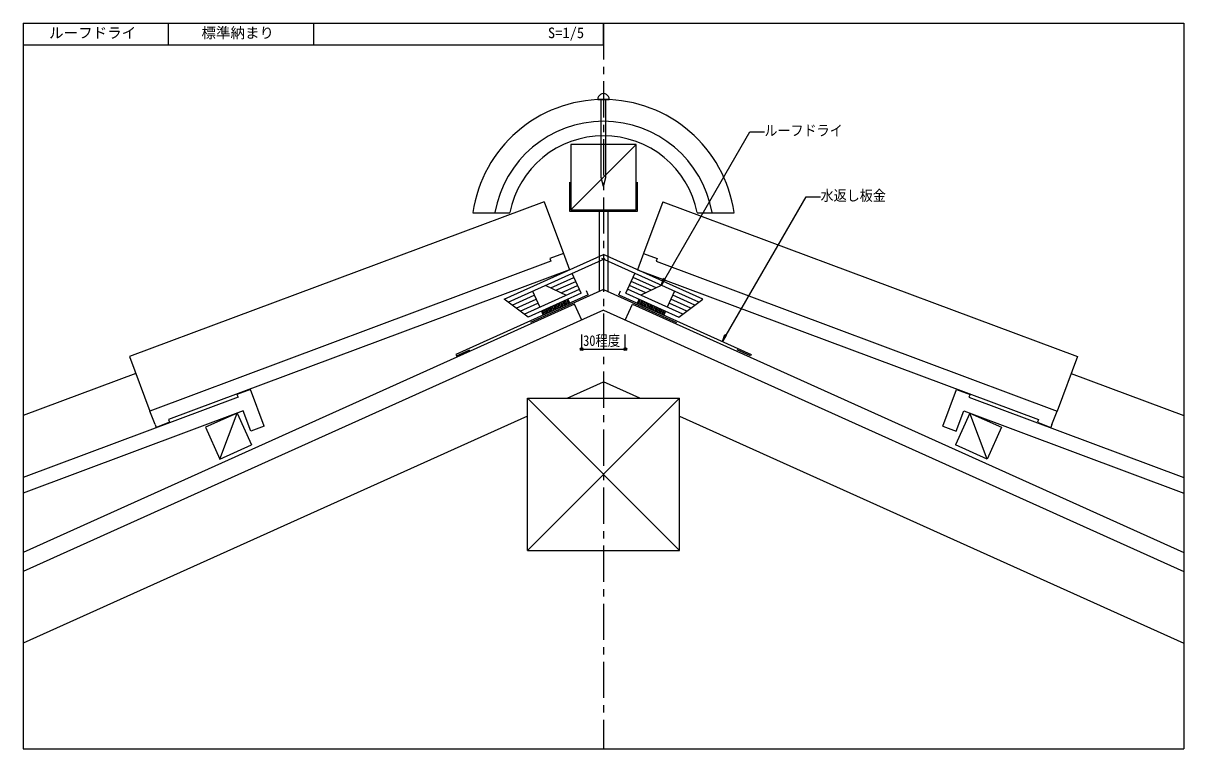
# Model space of a CAD drawing. Units: millimetres, scale not verified. Extents: x -21000 to -5000, y 4850 to 14850.
import ezdxf
from ezdxf.enums import TextEntityAlignment as Align

# ---------------------------------------------------------------- set-up
doc = ezdxf.new("R2010")
doc.units = ezdxf.units.MM
doc.header["$LTSCALE"] = 100
doc.linetypes.add('CHAIN1', pattern=[8, 5, -1, 1, -1])
doc.linetypes.add('DASHED1', pattern=[1.8, 1.2, -0.6])
for name, color, linetype in [('0-0', 4, 'CHAIN1'), ('0-1', 4, 'Continuous'), ('0-3', 2, 'Continuous'), ('0-4', 3, 'Continuous'), ('0-5', 4, 'DASHED1'), ('1-5', 7, 'Continuous'), ('1-A', 5, 'Continuous')]:
    doc.layers.add(name, color=color, linetype=linetype)
doc.styles.add('ＭＳ ゴシック', font='')
doc.styles.get('ＭＳ ゴシック').set_extended_font_data('MS Gothic')

msp = doc.modelspace()

# ---------------------------------------------------------------- hatches: boundary and pattern name
at = {"layer": '1-A'}
for points in [[(-13280, 10358.8, 1), (-13320, 10358.8, 1)], [(-12680, 10358.8, 1), (-12720, 10358.8, 1)]]:
    msp.add_hatch(color=256, dxfattribs=at).paths.add_polyline_path(points)

# ---------------------------------------------------------------- linework, layer by layer
at = {"layer": '0-0'}
msp.add_line((-13000, 14850), (-13000, 4850), dxfattribs=at)
at = {"layer": '0-1'}
for p, q in [((-13450, 12279.6), (-12550, 13179.6)), ((-13818.1, 12388.5), (-19532.6, 10254.6)), ((-13818.1, 12388.5), (-13552.2, 11676.5)), ((-12181.9, 12388.5), (-12447.8, 11676.5)), ((-12181.9, 12388.5), (-6467.4, 10254.6)), ((-13398.5, 10977.7), (-21000, 7557)), ((-13000, 10893.8), (-21000, 7293.8)), ((-13300, 10758.8), (-13398.5, 10977.7)), ((-13000, 10893.8), (-5000, 7293.8)), ((-12700, 10758.8), (-12601.5, 10977.7)), ((-12601.5, 10977.7), (-5000, 7557)), ((-19532.6, 10254.6), (-19252.8, 9505.2)), ((-6467.4, 10254.6), (-6747.2, 9505.2)), ((-19446.1, 10022.9), (-21000, 9442.7)), ((-6553.9, 10022.9), (-5000, 9442.7)), ((-13500, 9681.9), (-13000, 9906.9)), ((-12500, 9681.9), (-13000, 9906.9)), ((-11950, 7581.9), (-14050, 9681.9)), ((-18048.4, 9477.4), (-17851.4, 9039.7)), ((-7951.6, 9477.4), (-8148.6, 9039.7)), ((-14050, 9434.4), (-21000, 6306.9)), ((-11950, 9434.4), (-5000, 6306.9)), ((-18289.1, 8842.7), (-17851.4, 9039.7)), ((-7710.9, 8842.7), (-8148.6, 9039.7)), ((-14050, 7581.9), (-11950, 7581.9))]:
    msp.add_line(p, q, dxfattribs=at)
for points in [[(-13450, 12279.6), (-12550, 12279.6), (-12550, 13179.6), (-13450, 13179.6)], [(-18048.4, 9477.4), (-18486.1, 9280.4), (-18289.1, 8842.7)], [(-7951.6, 9477.4), (-7513.9, 9280.4), (-7710.9, 8842.7)]]:
    msp.add_lwpolyline(points, close=True, dxfattribs=at)
for points in [[(-14050, 7581.9), (-14050, 9681.9), (-11950, 9681.9)], [(-11950, 7581.9), (-11950, 9681.9), (-14050, 7581.9)]]:
    msp.add_lwpolyline(points, dxfattribs=at)
at = {"layer": '0-3', "color": 4}
for p, q in [((-14800, 12238.9), (-14496.3, 12238.9)), ((-11503.7, 12238.9), (-11200, 12238.9))]:
    msp.add_line(p, q, dxfattribs=at)
at = {"layer": '0-3'}
for p, q in [((-14496.3, 12238.9), (-14292.9, 12238.9)), ((-11707.1, 12238.9), (-11503.7, 12238.9)), ((-13725.6, 11569.1), (-19252.8, 9505.2)), ((-13552.2, 11676.5), (-13739.6, 11606.5)), ((-13739.6, 11606.5), (-13725.6, 11569.1)), ((-13552.2, 11676.5), (-13538.2, 11639)), ((-13538.2, 11639), (-13468.2, 11451.7)), ((-12461.8, 11639), (-12531.8, 11451.7)), ((-12447.8, 11676.5), (-12461.8, 11639)), ((-12447.8, 11676.5), (-12260.4, 11606.5)), ((-12260.4, 11606.5), (-12274.4, 11569.1)), ((-12274.4, 11569.1), (-6747.2, 9505.2)), ((-13468.2, 11451.7), (-18995.5, 9387.8)), ((-12531.8, 11451.7), (-7004.5, 9387.8)), ((-17676.5, 9296), (-17865.4, 9801.9)), ((-8323.5, 9296), (-8134.6, 9801.9)), ((-18036.8, 9695.2), (-21000, 8588.7)), ((-7963.2, 9695.2), (-5000, 8588.7)), ((-17968.9, 9507.1), (-21000, 8375.2)), ((-19182.8, 9317.8), (-19252.8, 9505.2)), ((-8031.1, 9507.1), (-5000, 8375.2)), ((-6817.2, 9317.8), (-6747.2, 9505.2)), ((-19182.8, 9317.8), (-19168.8, 9280.3)), ((-18981.5, 9350.3), (-19168.8, 9280.3)), ((-18995.5, 9387.8), (-18981.5, 9350.3)), ((-7004.5, 9387.8), (-7018.5, 9350.3)), ((-7018.5, 9350.3), (-6831.2, 9280.3)), ((-6817.2, 9317.8), (-6831.2, 9280.3))]:
    msp.add_line(p, q, dxfattribs=at)
for points in [[(-17865.4, 9801.9), (-18053.2, 9731.8), (-18036.8, 9695.2)], [(-8134.6, 9801.9), (-7946.8, 9731.8), (-7963.2, 9695.2)], [(-17676.5, 9296), (-17863.9, 9226), (-17968.9, 9507.1)], [(-8323.5, 9296), (-8136.1, 9226), (-8031.1, 9507.1)]]:
    msp.add_lwpolyline(points, dxfattribs=at)
at = {"layer": '0-3', "color": 4}
msp.add_arc((-13000, 11980.5), 1818.5, 8.17123, 171.82877, dxfattribs=at)
at = {"layer": '0-3'}
for radius, start, end in [(1518.5, 9.80019, 170.19981), (1318.5, 11.30506, 168.69494)]:
    msp.add_arc((-13000, 11980.5), radius, start, end, dxfattribs=at)
at = {"layer": '0-4'}
for p, q in [((-21000, 14850), (-13000, 14850)), ((-21000, 14850), (-13000, 14850)), ((-21000, 14850), (-13000, 14850)), ((-19000, 14850), (-19000, 14550)), ((-17000, 14850), (-17000, 14550)), ((-13000, 14550), (-13000, 14850)), ((-21000, 14550), (-13000, 14550)), ((-13080, 13798.9), (-12920, 13798.9)), ((-13470, 12659.6), (-13470, 12259.6)), ((-13000, 11178.9), (-14004.9, 10726.7)), ((-13209.9, 11106.4), (-13234.5, 11161.2)), ((-13000, 11178.9), (-11995.1, 10726.7)), ((-12790.1, 11106.4), (-12765.5, 11161.2)), ((-21000, 4850), (-13000, 4850)), ((-21000, 4850), (-13000, 4850)), ((-21000, 4850), (-13000, 4850)), ((-21000, 4850), (-13000, 4850))]:
    msp.add_line(p, q, dxfattribs=at)
at = {"layer": '0-4', "color": 4}
for p, q in [((-13060, 12259.6), (-13060, 11151.9)), ((-12940, 12259.6), (-12940, 11151.9))]:
    msp.add_line(p, q, dxfattribs=at)
at = {"layer": '0-4'}
for points in [[(-21000, 14850), (-21000, 4850), (-5000, 4850)], [(-21000, 14850), (-5000, 14850), (-5000, 4850)], [(-13000, 12598.9), (-13030, 12724.2), (-13030, 13798.9)], [(-13000, 12598.9), (-12970, 12724.2), (-12970, 13798.9)], [(-13470, 12259.6), (-12530, 12259.6), (-12530, 12659.6)], [(-13209.9, 11106.4), (-15033.7, 10285.7), (-15025.5, 10267.5), (-14841.9, 10350.1)], [(-12790.1, 11106.4), (-10966.3, 10285.7), (-10974.5, 10267.5), (-11158.1, 10350.1)]]:
    msp.add_lwpolyline(points, dxfattribs=at)
msp.add_arc((-13000, 13800), 80, 359.19185, 180.80815, dxfattribs=at)
at = {"layer": '0-5', "color": 7, "linetype": 'Continuous'}
for p, q in [((-14367.9, 11045.9), (-13000, 11661.4)), ((-14312.9, 11004.9), (-12975.4, 11606.7)), ((-11687.1, 11004.9), (-13024.6, 11606.7)), ((-11632.1, 11045.9), (-13000, 11661.4)), ((-13308.2, 11128), (-13431.3, 11401.5)), ((-12691.8, 11128), (-12568.7, 11401.5)), ((-13796.1, 11237.4), (-13515.2, 11100.6)), ((-13725.9, 11203.2), (-13406.7, 11346.8)), ((-13655.7, 11169), (-13382.1, 11292.1)), ((-13585.5, 11134.8), (-13357.5, 11237.4)), ((-12414.5, 11134.8), (-12642.5, 11237.4)), ((-12344.3, 11169), (-12617.9, 11292.1)), ((-12274.1, 11203.2), (-12593.3, 11346.8)), ((-12203.9, 11237.4), (-12484.8, 11100.6)), ((-14257.8, 10963.8), (-13953.9, 11100.6)), ((-14202.8, 10922.8), (-13929.2, 11045.9)), ((-14092.8, 10840.7), (-13332.9, 11182.7)), ((-13978.5, 11155.3), (-13880, 10936.5)), ((-11907.2, 10840.7), (-12667.1, 11182.7)), ((-12021.5, 11155.3), (-12120, 10936.5)), ((-11797.2, 10922.8), (-12070.8, 11045.9)), ((-11742.2, 10963.8), (-12046.1, 11100.6)), ((-14147.8, 10881.7), (-13904.6, 10991.2)), ((-11852.2, 10881.7), (-12095.4, 10991.2))]:
    msp.add_line(p, q, dxfattribs=at)
at = {"layer": '0-5'}
for p, q in [((-13517.6, 10968), (-13489.2, 11042.8)), ((-13490.6, 11045.9), (-13466, 10991.2)), ((-12509.4, 11045.9), (-12534, 10991.2)), ((-12482.4, 10968), (-12510.8, 11042.8)), ((-13855.4, 10881.7), (-13830.8, 10827)), ((-13852.3, 10875), (-13848.6, 10884.8)), ((-13840.7, 10849.2), (-13822.8, 10896.4)), ((-13466, 10991.2), (-13830.8, 10827)), ((-13827.1, 10828.7), (-13797, 10908)), ((-13801.3, 10840.3), (-13771.2, 10919.6)), ((-13775.5, 10851.9), (-13745.4, 10931.2)), ((-13749.7, 10863.5), (-13719.6, 10942.8)), ((-13723.9, 10875.1), (-13693.8, 10954.4)), ((-13698.1, 10886.7), (-13668, 10966.1)), ((-13672.3, 10898.3), (-13642.2, 10977.7)), ((-13646.5, 10909.9), (-13616.4, 10989.3)), ((-13620.8, 10921.5), (-13590.7, 11000.9)), ((-13595, 10933.1), (-13564.9, 11012.5)), ((-13569.2, 10944.7), (-13539.1, 11024.1)), ((-13543.4, 10956.4), (-13513.3, 11035.7)), ((-13491.8, 10979.6), (-13477.6, 11017)), ((-12534, 10991.2), (-12169.2, 10827)), ((-12508.2, 10979.6), (-12522.4, 11017)), ((-12456.6, 10956.4), (-12486.7, 11035.7)), ((-12430.8, 10944.7), (-12460.9, 11024.1)), ((-12405, 10933.1), (-12435.1, 11012.5)), ((-12379.2, 10921.5), (-12409.3, 11000.9)), ((-12353.5, 10909.9), (-12383.6, 10989.3)), ((-12327.7, 10898.3), (-12357.8, 10977.7)), ((-12301.9, 10886.7), (-12332, 10966.1)), ((-12276.1, 10875.1), (-12306.2, 10954.4)), ((-12250.3, 10863.5), (-12280.4, 10942.8)), ((-12224.5, 10851.9), (-12254.6, 10931.2)), ((-12198.7, 10840.3), (-12228.8, 10919.6)), ((-12172.9, 10828.7), (-12203, 10908)), ((-12159.3, 10849.2), (-12177.2, 10896.4)), ((-12144.6, 10881.7), (-12169.2, 10827)), ((-12147.7, 10875), (-12151.4, 10884.8))]:
    msp.add_line(p, q, dxfattribs=at)
at = {"layer": '0-5', "color": 7, "linetype": 'Continuous'}
for points in [[(-13308.2, 11128), (-14037.8, 10799.7), (-14367.9, 11045.9)], [(-12691.8, 11128), (-11962.2, 10799.7), (-11632.1, 11045.9)]]:
    msp.add_lwpolyline(points, dxfattribs=at)
at = {"layer": '1-5'}
for points in [[(-12203.9, 11237.4), (-10981.5, 13354.6), (-10781.5, 13354.6)], [(-11358.8, 10462.3), (-10206.5, 12458.1), (-10006.5, 12458.1)]]:
    msp.add_lwpolyline(points, dxfattribs=at)
for points in [[(-12203.9, 11237.4), (-12173.1, 11335.1), (-12153.9, 11324)], [(-11358.8, 10462.3), (-11328, 10560), (-11308.8, 10548.9)]]:
    msp.add_lwpolyline(points, close=True, dxfattribs=at)
for points in [[(-12203.9, 11237.4), (-12173.1, 11335.1), (-12153.9, 11324)], [(-11358.8, 10462.3), (-11328, 10560), (-11308.8, 10548.9)]]:
    msp.add_solid(points, dxfattribs=at)
at = {"layer": '1-A', "color": 7}
for p, q in [((-13300, 10358.8), (-13300, 10558.8)), ((-12700, 10358.8), (-12700, 10558.8)), ((-13300, 10358.8), (-12700, 10358.8))]:
    msp.add_line(p, q, dxfattribs=at)
at = {"layer": '1-A'}
for centre in [(-13300, 10358.8), (-12700, 10358.8)]:
    msp.add_circle(centre, 20, dxfattribs=at)

# ---------------------------------------------------------------- texts
at = {"layer": '0-1', "style": 'ＭＳ ゴシック'}
for s, p in [('ルーフドライ', (-20642.6, 14600)), ('標準納まり', (-18542.6, 14600)), ('S=1/5', (-13766.1, 14600))]:
    msp.add_text(s, height=146.6, dxfattribs=at).set_placement(p, align=Align.BOTTOM_LEFT)
at = {"layer": '1-5', "color": 5, "style": 'ＭＳ ゴシック', "width": 0.9}
for s, p in [('ルーフドライ', (-10781.5, 13254.6)), ('水返し板金', (-10006.5, 12358.1))]:
    msp.add_text(s, height=146.6, dxfattribs=at).set_placement(p, align=Align.BOTTOM_LEFT)
at = {"layer": '1-A', "style": 'ＭＳ ゴシック', "width": 0.85}
msp.add_text('30程度', height=146.6, dxfattribs=at).set_placement((-13280, 10358.8), align=Align.BOTTOM_LEFT)

doc.saveas('drawing.dxf')
